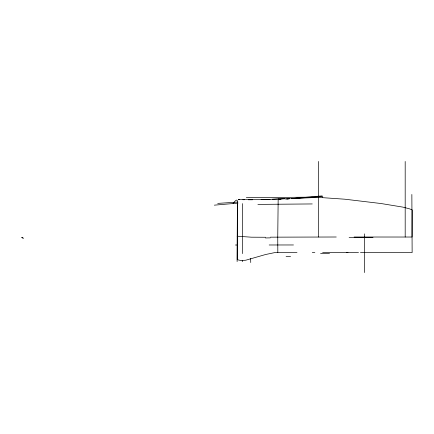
<?xml version="1.0" encoding="UTF-8"?>
<svg xmlns="http://www.w3.org/2000/svg" width="434" height="434" viewBox="0 0 434 434"><rect width="100%" height="100%" fill="white"/><g stroke="black" fill="none" stroke-linecap="round" stroke-linejoin="round"><path stroke-width="0.65" d="M237.121 261.61L237.393 203.107C238.027 197.394 235.022 200.909 233.036 203.551M242.291 261.707L242.297 260.357M242.329 253.602L242.546 203.606M237.393 203.698L237.23 259.668L240.935 260.574L245.742 260.221L265.586 254.519L274.624 252.621L297.002 252.485M284.992 198.707L278.861 198.984L278.156 200.112L277.744 236.915A78.093 0.309 89.7 0 1 277.82 252.474M238.244 199.673L270.089 199.363M214.342 205.157L237.941 203.134M286.483 198.962L289.852 198.674M291.203 198.56L322.218 195.891M287.01 198.929L289.489 198.729M291.963 198.539L314.536 197.546M217.705 203.4L237.913 202.07M278.33 199.418L281.02 199.244M285.062 198.978L290.454 198.626M291.8 198.533L322.787 196.499M278.894 198.984L263.34 199.586M284.97 198.701L272.216 199.282M261.105 199.645L263.384 199.586M270.387 237.17L336.258 237.002M265.537 237.262L251.405 237.192L237.148 236.194M246.322 197.698L312.382 197.15M257.904 204.392L312.247 203.942M238.32 199.678L239.687 199.673M252.523 199.786L248.297 199.776M354.09 237.013L412.061 237.029L412.273 209.942L409.37 208.787L402.85 207.116L381.117 203.541L344.954 199.217L322.402 197.654M235.412 245.009L237.441 245.009M269.172 244.982L293.482 244.966M360.464 252.604L412.137 252.583L411.855 194.454M347.992 252.599L322.636 252.55M312.29 252.523L314.84 252.528M242.834 199.711L244.559 199.732M278.85 198.984L279.447 199.407M250.668 258.501L250.722 262.554M405.188 161.453L405.188 237.024M364.479 233.866L364.479 272.563M318.578 161.437L318.578 237.007M314.536 197.351A200.904 179.464 0.3 0 1 322.408 197.459M373.039 237.333A167.475 1.112 0.1 0 1 349.12 237.338M358.511 252.55A163.103 1.291 0.2 0 1 346.451 252.545M329.525 253.559A358.734 7.449 0.3 0 1 320.574 253.537M286.087 256.413A314.867 1.649 0.1 0 1 290.59 256.423M270.279 237.859A184.385 66.12 -2.9 0 1 265.38 237.946M23.252 238.185L21.7 237.458A16.725 10.134 -3.1 0 1 23.257 238.179"/></g></svg>
